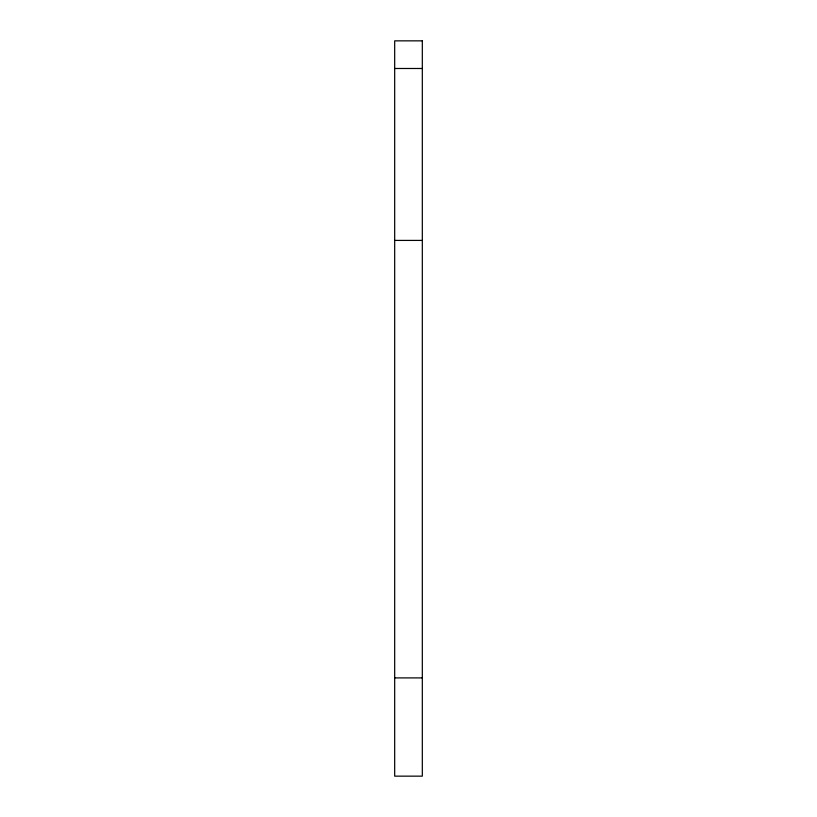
<?xml version="1.0" encoding="UTF-8"?>
<svg xmlns="http://www.w3.org/2000/svg" width="817" height="817" viewBox="0 0 817 817"><rect width="100%" height="100%" fill="white"/><g stroke="black" fill="none" stroke-linecap="round" stroke-linejoin="round"><path stroke-width="1.23" d="M394.682 68.485L422.318 68.485M394.682 240.412L422.318 240.412M394.682 677.906L422.318 677.906M422.318 40.85L394.682 40.85L394.682 776.15L422.318 776.15L422.318 40.85"/></g></svg>
